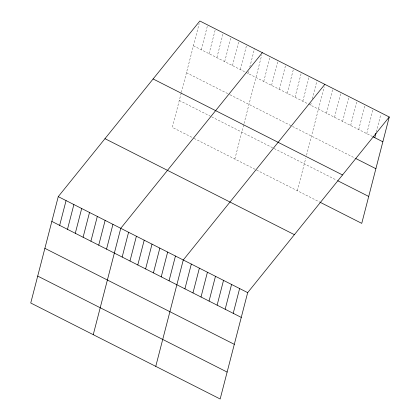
<?xml version="1.0" encoding="UTF-8"?>
<svg xmlns="http://www.w3.org/2000/svg" width="420" height="420" viewBox="0 0 420 420"><rect width="100%" height="100%" fill="white"/><g stroke="black" fill="none" stroke-linecap="round" stroke-linejoin="round"><path stroke-width="0.32" stroke-dasharray="2.1 1.58" d="M181.204 93.051L172.331 127.376L193.536 138.122M181.367 92.431L199.18 23.541M201.243 49.739L207.653 24.959M209.055 53.697L215.465 28.922M216.872 57.655L223.277 32.881M224.684 61.619L231.095 36.839M232.496 65.578L238.907 40.798M240.314 69.536L246.719 44.762M248.126 73.495L248.945 70.319M249.769 67.142L254.531 48.72M234.838 159.054L261.692 55.22M263.75 81.417L270.16 56.637M271.567 85.376L277.972 60.601M279.379 89.334L285.789 64.559M287.191 93.298L293.601 68.518M295.008 97.256L301.413 72.476M302.82 101.215L309.225 76.44M310.632 105.178L311.288 102.632M312.275 98.821L317.042 80.398M297.344 190.733L305.744 158.256M306.542 155.174L324.198 86.898M326.498 113.216L332.903 88.436M334.546 117.296L340.956 92.516M342.599 121.375L349.004 96.595M350.647 125.454L357.053 100.679M358.696 129.533L365.106 104.758M366.749 133.613L373.154 108.838M376.278 131.975L380.877 114.188M193.431 45.78L372.498 136.531M186.464 72.702L229.441 94.484M229.997 94.768L291.947 126.163M292.509 126.446L355.183 158.209M179.293 100.448L210.546 116.288M211.664 116.849L273.053 147.966M274.171 148.533L336.509 180.122M194.093 138.406L256.043 169.801M256.604 170.084L319.195 201.805"/><path stroke-width="0.63" d="M58.254 196.634L30.744 303.004L220.164 399L247.674 292.625L389.256 116.996L199.836 21L58.254 196.634L247.674 292.625M59.661 225.367L66.066 200.592M67.473 229.331L73.883 204.55M75.285 233.289L81.695 208.509M83.102 237.248L89.507 212.473M90.914 241.206L97.319 216.431M98.726 245.17L105.136 220.39M106.538 249.128L112.948 224.348M93.251 334.682L120.761 228.312L262.348 52.679M122.168 257.045L128.578 232.271M129.98 261.009L136.39 236.229M137.791 264.968L144.202 240.188M145.609 268.926L152.014 244.151M153.421 272.89L159.831 248.11M161.233 276.848L167.643 252.068M169.05 280.807L175.455 256.027M155.757 366.361L183.267 259.99L324.854 84.357M184.91 288.844L191.321 264.07M192.964 292.924L199.369 268.149M201.012 297.008L207.422 272.228M209.06 301.088L215.471 276.308M217.114 305.167L223.519 280.387M225.162 309.246L231.572 284.466M233.216 313.325L239.621 288.545M374.798 137.697L375.947 133.245M389.256 116.996L361.746 223.367L319.772 202.094M373.07 136.82L382.846 141.776M355.761 158.503L375.884 168.698M153.116 78.96L342.531 174.956M337.659 180.705L368.707 196.445M104.979 138.673L294.394 234.67M51.844 221.408L241.264 317.405M44.882 248.335L234.302 344.332M37.706 276.077L227.126 372.073"/></g></svg>
